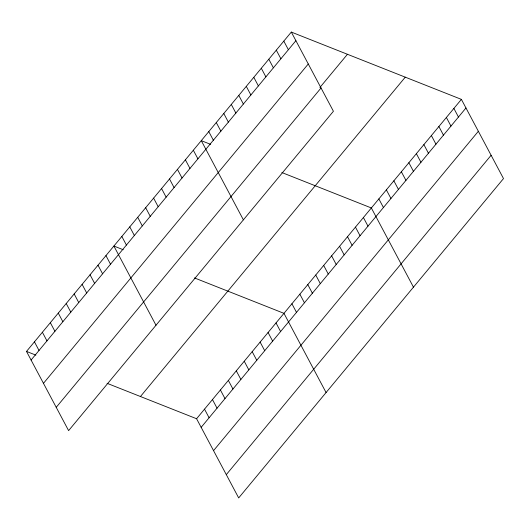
<?xml version="1.0" encoding="UTF-8"?>
<svg xmlns="http://www.w3.org/2000/svg" width="530" height="530" viewBox="0 0 530 530"><rect width="100%" height="100%" fill="white"/><g stroke="black" fill="none" stroke-linecap="round" stroke-linejoin="round"><path stroke-width="0.79" d="M291.315 32.072L333.423 111.267L68.608 430.625L26.5 351.423L291.315 32.072L461.392 99.375L503.5 178.577L238.685 497.928L196.577 418.733L107.086 383.316M31.078 360.036L295.892 40.684M43.467 383.329L308.281 63.978M319.928 87.457L347.442 54.285M56.226 407.332L321.041 87.973M140.45 396.519L405.264 77.168M196.577 418.733L461.392 99.375M201.155 427.346L465.969 107.987M213.537 450.639L478.351 131.281M226.303 474.635L491.118 155.283M210.629 144.352L201.281 140.649L243.389 219.851M281.867 172.541L371.351 207.959L413.466 287.154M123.245 249.743L113.89 246.039L155.999 325.235M194.477 277.932L283.967 313.343L326.076 392.544M26.5 351.423L35.854 355.126M453.885 108.425L458.463 117.037M446.386 117.474L450.964 126.087M438.88 126.524L443.458 135.137M431.38 135.567L435.958 144.18M423.874 144.617L428.452 153.23M416.375 153.667L420.952 162.279M408.868 162.717L413.446 171.329M401.362 171.766L405.947 180.379M393.863 180.81L398.441 189.422M386.357 189.859L390.941 198.472M378.857 198.909L383.435 207.522M283.815 41.121L288.393 49.734M276.309 50.171L280.887 58.784M363.408 217.538L367.986 226.151M268.803 59.214L273.387 67.827M355.464 227.118L360.042 235.731M261.303 68.264L265.881 76.877M347.521 236.698L352.099 245.31M253.797 77.314L258.382 85.926M339.578 246.278L344.156 254.89M246.298 86.364L250.875 94.976M331.628 255.857L336.212 264.47M238.791 95.413L243.369 104.026M323.684 265.444L328.269 274.056M231.292 104.456L235.87 113.069M315.741 275.024L320.319 283.636M223.786 113.506L228.364 122.119M307.798 284.603L312.375 293.216M216.286 122.556L220.864 131.168M299.854 294.183L304.432 302.796M208.78 131.606L213.358 140.218M291.911 303.763L296.489 312.375M193.331 150.235L197.915 158.848M276.017 322.922L280.602 331.535M185.387 159.815L189.965 168.427M268.074 332.502L272.652 341.121M177.444 169.395L182.022 178.007M260.131 342.089L264.709 350.701M169.501 178.974L174.078 187.587M252.187 351.668L256.765 360.281M161.557 188.554L166.135 197.167M244.244 361.248L248.822 369.86M153.614 198.134L158.192 206.746M236.3 370.828L240.878 379.44M145.664 207.714L150.248 216.326M228.351 380.408L232.935 389.02M137.72 217.3L142.298 225.912M220.407 389.987L224.985 398.6M129.777 226.88L134.355 235.492M212.464 399.567L217.042 408.179M121.834 236.459L126.412 245.072M204.52 409.153L209.098 417.766M105.947 255.619L110.525 264.231M97.997 265.199L102.582 273.811M90.054 274.779L94.638 283.391M82.11 284.358L86.688 292.977M74.167 293.945L78.745 302.557M66.223 303.524L70.801 312.137M58.28 313.104L62.858 321.717M50.33 322.684L54.915 331.296M42.387 332.264L46.971 340.876M34.443 341.843L39.021 350.456"/></g></svg>
